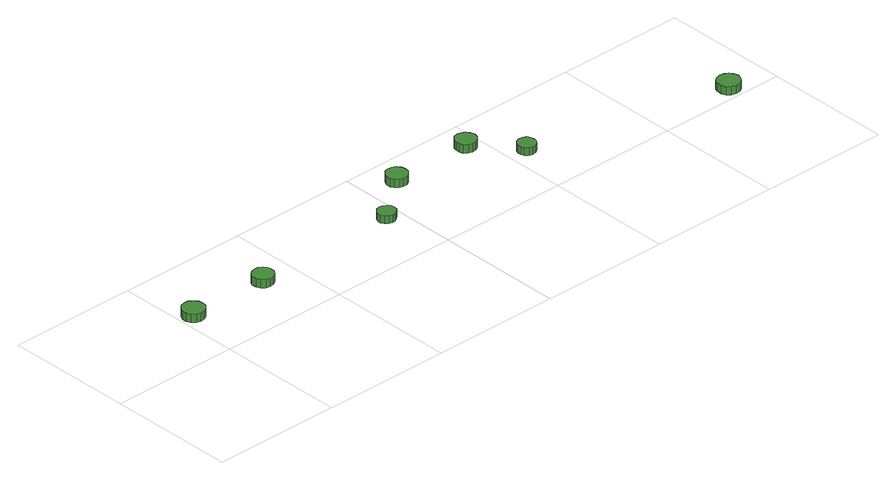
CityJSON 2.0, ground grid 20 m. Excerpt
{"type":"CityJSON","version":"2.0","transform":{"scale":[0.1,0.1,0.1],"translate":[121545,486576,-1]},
"CityObjects":{
"tree1":{"type":"SolitaryVegetationObject","attributes":{"function":"something"},"geometry":[{"type":"MultiSurface","lod":"1","boundaries":[[[0,1,2,3,4,5,6,7,8,9,10,11,12,13,14]],[[15,16,17,18,19,20,21,22,23,24,25,26,27,28,29]],[[0,29,28,1]],[[1,28,27,2]],[[2,27,26,3]],[[3,26,25,4]],[[4,25,24,5]],[[5,24,23,6]],[[6,23,22,7]],[[7,22,21,8]],[[8,21,20,9]],[[9,20,19,10]],[[10,19,18,11]],[[11,18,17,12]],[[12,17,16,13]],[[13,16,15,14]],[[14,15,29,0]]]}]},
"tree2":{"type":"SolitaryVegetationObject","attributes":{"function":"something"},"geometry":[{"type":"MultiSurface","lod":"1","boundaries":[[[30,31,32,33,34,35,36,37,38,39,40,41,42,43,44]],[[45,46,47,48,49,50,51,52,53,54,55,56,57,58,59]],[[30,59,58,31]],[[31,58,57,32]],[[32,57,56,33]],[[33,56,55,34]],[[34,55,54,35]],[[35,54,53,36]],[[36,53,52,37]],[[37,52,51,38]],[[38,51,50,39]],[[39,50,49,40]],[[40,49,48,41]],[[41,48,47,42]],[[42,47,46,43]],[[43,46,45,44]],[[44,45,59,30]]]}]},
"tree3":{"type":"SolitaryVegetationObject","attributes":{"function":"something"},"geometry":[{"type":"MultiSurface","lod":"1","boundaries":[[[60,61,62,63,64,65,66,67,68,69,70,71,72,73,74]],[[75,76,77,78,79,80,81,82,83,84,85,86,87,88,89]],[[60,89,88,61]],[[61,88,87,62]],[[62,87,86,63]],[[63,86,85,64]],[[64,85,84,65]],[[65,84,83,66]],[[66,83,82,67]],[[67,82,81,68]],[[68,81,80,69]],[[69,80,79,70]],[[70,79,78,71]],[[71,78,77,72]],[[72,77,76,73]],[[73,76,75,74]],[[74,75,89,60]]]}]},
"tree4":{"type":"SolitaryVegetationObject","attributes":{"function":"something"},"geometry":[{"type":"MultiSurface","lod":"1","boundaries":[[[90,91,92,93,94,95,96,97,98,99,100,101,102,103,104]],[[105,106,107,108,109,110,111,112,113,114,115,116,117,118,119]],[[90,119,118,91]],[[91,118,117,92]],[[92,117,116,93]],[[93,116,115,94]],[[94,115,114,95]],[[95,114,113,96]],[[96,113,112,97]],[[97,112,111,98]],[[98,111,110,99]],[[99,110,109,100]],[[100,109,108,101]],[[101,108,107,102]],[[102,107,106,103]],[[103,106,105,104]],[[104,105,119,90]]]}]},
"tree5":{"type":"SolitaryVegetationObject","attributes":{"function":"something"},"geometry":[{"type":"MultiSurface","lod":"1","boundaries":[[[120,121,122,123,124,125,126,127,128,129,130,131,132,133,134]],[[135,136,137,138,139,140,141,142,143,144,145,146,147,148,149]],[[120,149,148,121]],[[121,148,147,122]],[[122,147,146,123]],[[123,146,145,124]],[[124,145,144,125]],[[125,144,143,126]],[[126,143,142,127]],[[127,142,141,128]],[[128,141,140,129]],[[129,140,139,130]],[[130,139,138,131]],[[131,138,137,132]],[[132,137,136,133]],[[133,136,135,134]],[[134,135,149,120]]]}]},
"tree6":{"type":"SolitaryVegetationObject","attributes":{"function":"something"},"geometry":[{"type":"MultiSurface","lod":"1","boundaries":[[[150,151,152,153,154,155,156,157,158,159,160,161,162,163,164]],[[165,166,167,168,169,170,171,172,173,174,175,176,177,178,179]],[[150,179,178,151]],[[151,178,177,152]],[[152,177,176,153]],[[153,176,175,154]],[[154,175,174,155]],[[155,174,173,156]],[[156,173,172,157]],[[157,172,171,158]],[[158,171,170,159]],[[159,170,169,160]],[[160,169,168,161]],[[161,168,167,162]],[[162,167,166,163]],[[163,166,165,164]],[[164,165,179,150]]]}]},
"tree7":{"type":"SolitaryVegetationObject","attributes":{"function":"something"},"geometry":[{"type":"MultiSurface","lod":"1","boundaries":[[[180,181,182,183,184,185,186,187,188,189,190,191,192,193,194]],[[195,196,197,198,199,200,201,202,203,204,205,206,207,208,209]],[[180,209,208,181]],[[181,208,207,182]],[[182,207,206,183]],[[183,206,205,184]],[[184,205,204,185]],[[185,204,203,186]],[[186,203,202,187]],[[187,202,201,188]],[[188,201,200,189]],[[189,200,199,190]],[[190,199,198,191]],[[191,198,197,192]],[[192,197,196,193]],[[193,196,195,194]],[[194,195,209,180]]]}]}
},
"vertices":[
[39,94,22],[38,101,22],[33,107,22],[27,111,22],[20,111,22],[13,109,22],[8,104,22],[5,98,22],[5,91,22],[8,84,22],[13,79,22],[20,77,22],[27,78,22],[33,81,22],[38,87,22],[38,87,9],[33,81,9],[27,78,9],[20,77,9],[13,79,9],[8,84,9],[5,91,9],[5,98,9],[8,104,9],[13,109,9],[20,111,9],[27,111,9],[33,107,9],[38,101,9],[39,94,9],
[163,92,23],[162,99,23],[158,104,23],[152,108,23],[146,108,23],[139,106,23],[134,102,23],[131,96,23],[131,89,23],[134,83,23],[139,78,23],[146,76,23],[152,77,23],[158,80,23],[162,86,23],[162,86,10],[158,80,10],[152,77,10],[146,76,10],[139,78,10],[134,83,10],[131,89,10],[131,96,10],[134,102,10],[139,106,10],[146,108,10],[152,108,10],[158,104,10],[162,99,10],[163,92,10],
[388,93,24],[387,99,24],[383,103,24],[378,106,24],[373,107,24],[367,105,24],[363,101,24],[360,96,24],[360,90,24],[363,85,24],[367,81,24],[373,79,24],[378,80,24],[383,83,24],[387,87,24],[387,87,12],[383,83,12],[378,80,12],[373,79,12],[367,81,12],[363,85,12],[360,90,12],[360,96,12],[363,101,12],[367,105,12],[373,107,12],[378,106,12],[383,103,12],[387,99,12],[388,93,12],
[466,155,22],[465,161,22],[461,167,22],[455,170,22],[448,171,22],[442,169,22],[437,164,22],[434,158,22],[434,151,22],[437,145,22],[442,141,22],[448,139,22],[455,139,22],[461,143,22],[465,148,22],[465,148,9],[461,143,9],[455,139,9],[448,139,9],[442,141,9],[437,145,9],[434,151,9],[434,158,9],[437,164,9],[442,169,9],[448,171,9],[455,170,9],[461,167,9],[465,161,9],[466,155,9],
[592,154,23],[590,161,23],[586,166,23],[580,169,23],[574,170,23],[567,168,23],[562,163,23],[560,157,23],[560,151,23],[562,144,23],[567,140,23],[574,138,23],[580,139,23],[586,142,23],[590,147,23],[590,147,10],[586,142,10],[580,139,10],[574,138,10],[567,140,10],[562,144,10],[560,151,10],[560,157,10],[562,163,10],[567,168,10],[574,170,10],[580,169,10],[586,166,10],[590,161,10],[592,154,10],
[641,90,24],[640,96,24],[637,101,24],[632,103,24],[626,104,24],[620,102,24],[616,98,24],[614,93,24],[614,87,24],[616,82,24],[620,78,24],[626,76,24],[632,77,24],[637,80,24],[640,84,24],[640,84,12],[637,80,12],[632,77,12],[626,76,12],[620,78,12],[616,82,12],[614,87,12],[614,93,12],[616,98,12],[620,102,12],[626,104,12],[632,103,12],[637,101,12],[640,96,12],[641,90,12],
[947,18,26],[945,25,26],[941,31,26],[935,34,26],[928,35,26],[921,33,26],[915,28,26],[913,22,26],[913,14,26],[915,8,26],[921,3,26],[928,1,26],[935,2,26],[941,5,26],[945,11,26],[945,11,13],[941,5,13],[935,2,13],[928,1,13],[921,3,13],[915,8,13],[913,14,13],[913,22,13],[915,28,13],[921,33,13],[928,35,13],[935,34,13],[941,31,13],[945,25,13],[947,18,13]
]}
